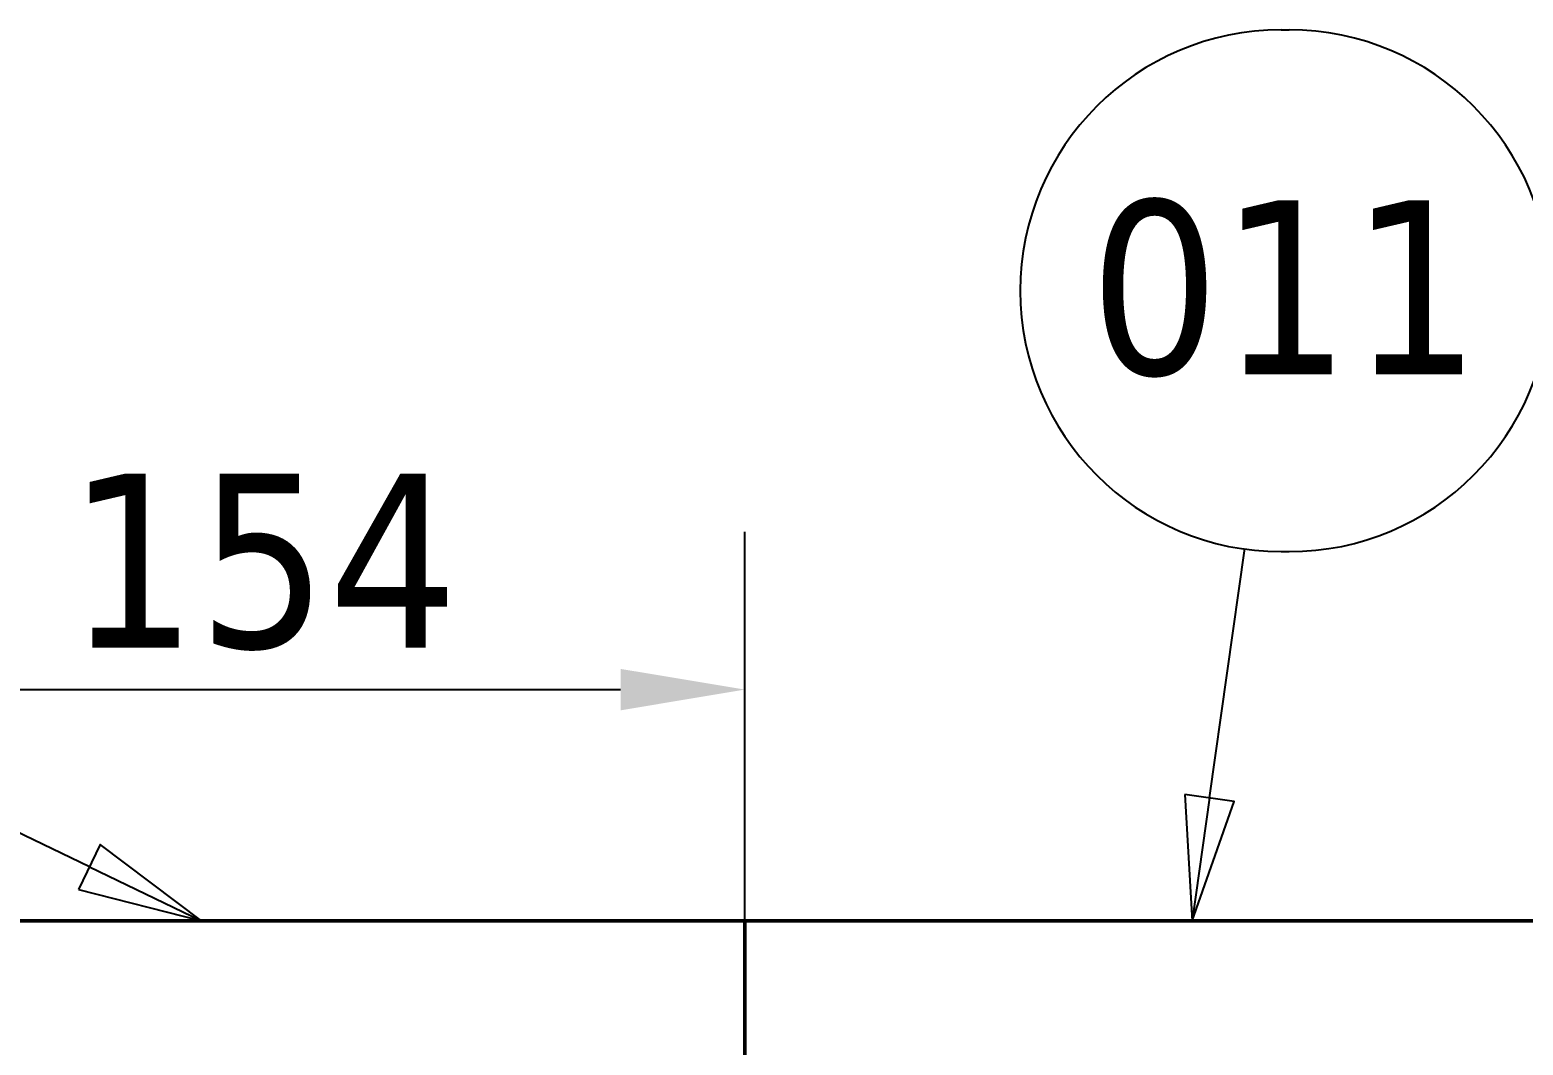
# Model space of a CAD drawing. Header units: millimetres. Extents: x -1259 to 2100, y -2965 to 1485.
# Drawn here: x 694.3 to 844.5, y 1105.6 to 1207.7 of the extents above; entities that cross this region are included whole.
import ezdxf

# ---------------------------------------------------------------- set-up
doc = ezdxf.new("R2010")
doc.units = ezdxf.units.MM
doc.header["$LTSCALE"] = 5
for name, color, linetype, lineweight in [('Dimension (ISO)', 7, 'Continuous', 25), ('Symbol (ISO)', 7, 'Continuous', 25), ('Visible (ISO)', 7, 'Continuous', 50)]:
    doc.layers.add(name, color=color, linetype=linetype, lineweight=lineweight)
doc.styles.add('Note Text (ISO)', font='tahoma.ttf')
doc.dimstyles.new('Default (ISO)', dxfattribs={"dimscale": 5, "dimtxt": 3.5, "dimasz": 2.5, "dimexe": 3.175, "dimexo": 0, "dimgap": 0.762, "dimtad": 1, "dimrnd": 1e-08, "dimzin": 0, "dimtxsty": 'Note Text (ISO)', "dimcen": 0.09, "dimdle": 10, "dimclrd": 256, "dimclre": 256, "dimclrt": 256, "dimazin": 0, "dimtfac": 1.001486, "dimtmove": 0, "dimatfit": 3, "dimfxl": 1, "dimtolj": 1, "dimtzin": 0, "dimlwd": -1, "dimlwe": -1, "dimarcsym": 0})

# ---------------------------------------------------------------- blocks, each defined once
blk = doc.blocks.new('Balloon1')
at = {"layer": 'Symbol (ISO)'}
for p, q in [((140.054, 224.701), (119.204, 234.748)), ((140.271, 225.151), (139.837, 224.25)), ((142.306, 223.615), (140.271, 225.151)), ((140.054, 224.701), (142.306, 223.615)), ((139.837, 224.25), (142.306, 223.615))]:
    blk.add_line(p, q, dxfattribs=at)
at = {"layer": 'Symbol (ISO)', "flags": 128}
blk.add_lwpolyline([(139.837, 224.25), (142.306, 223.615), (140.271, 225.151), (139.837, 224.25)], dxfattribs=at)
at = {"layer": 'Symbol (ISO)'}
blk.add_solid([(139.837, 224.25), (142.306, 223.615), (140.271, 225.151), (139.837, 224.25)], dxfattribs=at)
blk = doc.blocks.new('Balloon2')
at = {"layer": 'Symbol (ISO)'}
for p, q in [((164.033, 241.545), (164.193, 241.545)), ((162.591, 226.091), (163.3, 231.109)), ((164.033, 231.045), (164.193, 231.045)), ((162.096, 226.161), (162.241, 223.615)), ((163.086, 226.021), (162.096, 226.161)), ((162.591, 226.091), (162.241, 223.615)), ((162.241, 223.615), (163.086, 226.021))]:
    blk.add_line(p, q, dxfattribs=at)
at = {"layer": 'Symbol (ISO)', "flags": 128}
blk.add_lwpolyline([(162.096, 226.161), (162.241, 223.615), (163.086, 226.021), (162.096, 226.161)], dxfattribs=at)
at = {"layer": 'Symbol (ISO)'}
for centre, start, end in [((164.033, 236.295), 90, 270), ((164.193, 236.295), 270, 90)]:
    blk.add_arc(centre, 5.25, start, end, dxfattribs=at)
blk.add_solid([(162.096, 226.161), (162.241, 223.615), (163.086, 226.021), (162.096, 226.161)], dxfattribs=at)
at = {"layer": 'Symbol (ISO)', "insert": (164.113, 236.332), "char_height": 3.5, "attachment_point": 5, "style": 'Note Text (ISO)'}
blk.add_mtext('011', dxfattribs=at)
blk = doc.blocks.new('*D11')
at = {"layer": 'Defpoints', "color": 0, "transparency": 16777216}
for p in [(766.2, 1141.35), (612.2, 1108.08), (766.2, 1108.08)]:
    blk.add_point(p, dxfattribs=at)
at = {"layer": 'Dimension (ISO)', "transparency": 16777216}
for p, q in [((612.2, 1108.08), (612.2, 1157.22)), ((766.2, 1108.08), (766.2, 1157.22)), ((624.7, 1141.35), (753.7, 1141.35))]:
    blk.add_line(p, q, dxfattribs=at)
for points in [[(624.7, 1143.43), (624.7, 1139.26), (612.2, 1141.35)], [(753.7, 1143.43), (753.7, 1139.26), (766.2, 1141.35)]]:
    blk.add_solid(points, dxfattribs=at)
at = {"layer": 'Dimension (ISO)', "transparency": 16777216, "insert": (698.01, 1163.08), "char_height": 17.5, "attachment_point": 1, "style": 'Note Text (ISO)'}
blk.add_mtext('\\A1;154', dxfattribs=at)

msp = doc.modelspace()

# ---------------------------------------------------------------- linework, layer by layer
at = {"layer": 'Visible (ISO)'}
for p, q in [((766.2, 1118.08), (647.2, 1118.08)), ((766.2, 1108.08), (766.2, 1118.08)), ((867.2, 1118.08), (766.2, 1118.08)), ((766.2, 1108.08), (766.2, 1080.08))]:
    msp.add_line(p, q, dxfattribs=at)

# ---------------------------------------------------------------- block references
at = {"layer": 'Symbol (ISO)', "xscale": 5, "yscale": 5, "zscale": 5}
for name in ['Balloon1', 'Balloon2']:
    msp.add_blockref(name, (0, 0), dxfattribs=at)

# ---------------------------------------------------------------- dimensions: what is measured, and where the dimension line sits
at = {"layer": 'Dimension (ISO)'}
dim = msp.add_linear_dim(base=(766.2, 1141.35), p1=(612.2, 1108.08), p2=(766.2, 1108.08), angle=180, dimstyle='Default (ISO)', override={"dimgap": 0.762, "dimdec": 0, "dimtol": 0, "dimlim": 0, "dimtp": 0, "dimtm": 0, "dimtdec": 2, "dimtofl": 0, "dimatfit": 1}, dxfattribs=at)
dim.commit()
dim.dimension.update_dxf_attribs({"geometry": '*D11', "text_midpoint": (716.09, 1141.35), "dimtype": 160})

doc.saveas('drawing.dxf')
